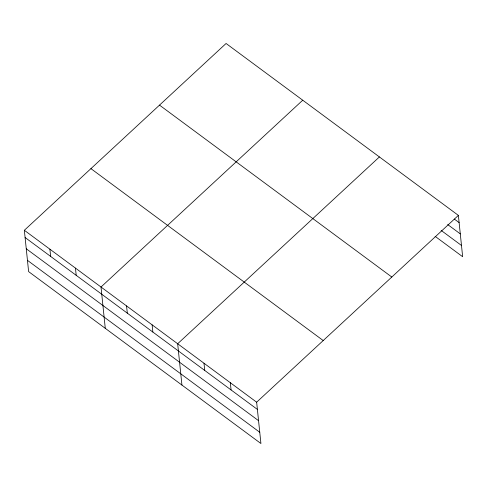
<?xml version="1.0" encoding="UTF-8"?>
<svg xmlns="http://www.w3.org/2000/svg" width="487" height="487" viewBox="0 0 487 487"><rect width="100%" height="100%" fill="white"/><g stroke="black" fill="none" stroke-linecap="round" stroke-linejoin="round"><path stroke-width="0.73" d="M24.35 230.284L256.649 402.195L260.922 443.523L28.623 271.612L24.35 230.284L226.078 43.477L458.377 215.388L462.65 256.716L435.128 236.347M302.737 100.206L101.01 287.013L105.277 328.341M379.397 156.942L177.67 343.743L181.937 385.071M256.649 402.195L458.377 215.388M454.341 219.077L459.125 222.62M447.723 224.574L460.288 233.876M441.143 230.412L461.487 245.466M159.511 105.125L391.81 277.036M90.923 168.636L323.222 340.553M25.099 237.516L257.398 409.427M26.261 248.766L258.56 420.677M27.461 260.356L259.76 432.273M230.327 382.715L231.069 389.947M203.998 363.229L204.741 370.461M152.114 324.835L152.863 332.067M126.565 305.927L127.308 313.159M75.455 268.106L76.203 275.338M49.905 249.192L50.648 256.424"/></g></svg>
